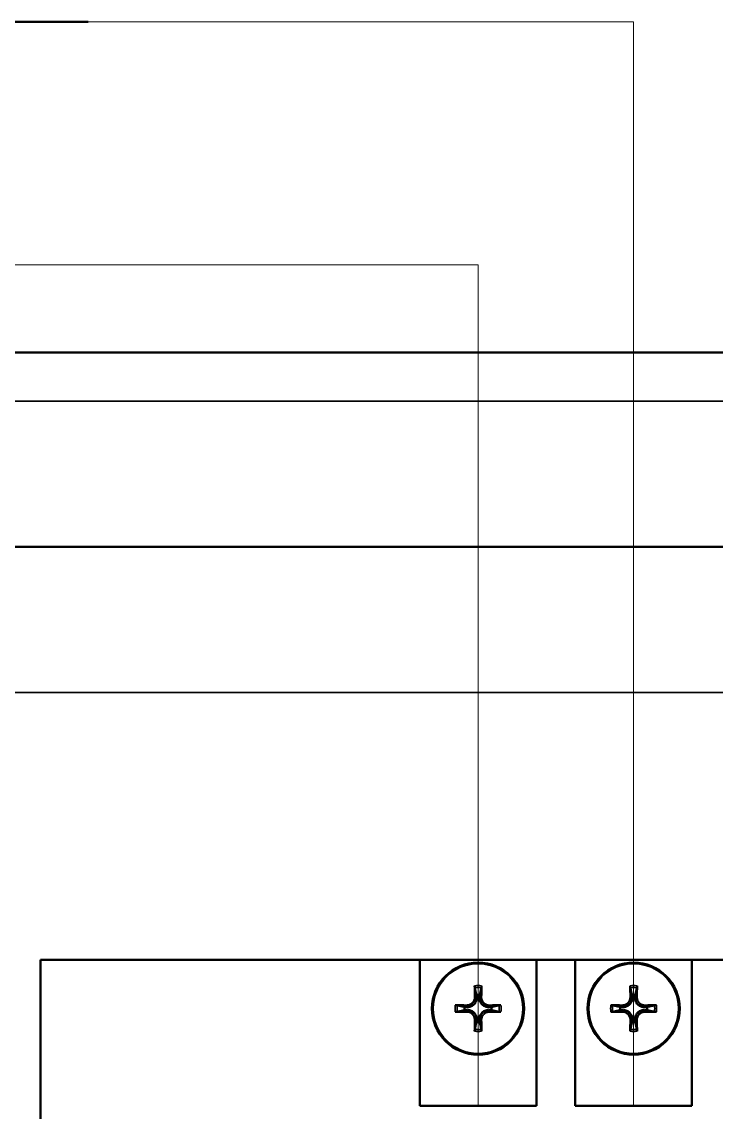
# Model space of a CAD drawing. Header units: millimetres. Extents: x 0 to 25230, y 0 to 17820.
# Drawn here: x 20986 to 21522, y 15362 to 16203 of the extents above; entities that cross this region are included whole.
import ezdxf

# ---------------------------------------------------------------- set-up
doc = ezdxf.new("R2010")
doc.units = ezdxf.units.MM
doc.header["$LTSCALE"] = 30
for name, color, linetype, lineweight in [('Видимые тонкие (ГОСТ)', 7, 'Continuous', 35), ('Видимый контур (ГОСТ)', 7, 'Continuous', 50), ('Эскизная геометрия (ГОСТ)', 7, 'Continuous', 50)]:
    doc.layers.add(name, color=color, linetype=linetype, lineweight=lineweight)

msp = doc.modelspace()

# ---------------------------------------------------------------- linework, layer by layer
at = {"layer": 'Видимые тонкие (ГОСТ)'}
for p, q in [((22710.7533, 15910.7862), (20790.7533, 15910.7862)), ((20790.7533, 15685.7862), (22710.7533, 15685.7862)), ((21335.7645, 15450.8154), (21337.136, 15450.8722)), ((21340.7421, 15450.8154), (21339.3706, 15450.8722)), ((21455.7645, 15450.8154), (21457.136, 15450.8722)), ((21460.7421, 15450.8154), (21459.3706, 15450.8722)), ((21329.4741, 15444.525), (21329.4173, 15443.1535)), ((21329.4741, 15439.5474), (21329.4173, 15440.9189)), ((21347.0325, 15444.525), (21347.0893, 15443.1535)), ((21347.0325, 15439.5474), (21347.0893, 15440.9189)), ((21449.4741, 15444.525), (21449.4173, 15443.1535)), ((21449.4741, 15439.5474), (21449.4173, 15440.9189)), ((21467.0325, 15444.525), (21467.0893, 15443.1535)), ((21467.0325, 15439.5474), (21467.0893, 15440.9189)), ((21335.7645, 15433.257), (21337.136, 15433.2002)), ((21340.7421, 15433.257), (21339.3706, 15433.2002)), ((21455.7645, 15433.257), (21457.136, 15433.2002)), ((21460.7421, 15433.257), (21459.3706, 15433.2002))]:
    msp.add_line(p, q, dxfattribs=at)
for centre in [(21338.2533, 15442.0362), (21458.2533, 15442.0362)]:
    msp.add_circle(centre, 34.57, dxfattribs=at)
for centre, radius, start, end in [((21338.2533, 15442.0362), 17.7496, 81.5059602, 98.4940398), ((21338.2533, 15442.0362), 16.2387, 81.1091, 98.8909), ((21458.2533, 15442.0362), 17.7496, 81.5059602, 98.4940398), ((21458.2533, 15442.0362), 16.2387, 81.1091, 98.8909), ((21338.2533, 15442.0362), 17.7496, 171.5059602, 188.4940398), ((21338.2533, 15442.0362), 16.2387, 171.1091, 188.8909), ((21338.2533, 15442.0362), 16.2387, 351.1091, 8.8909), ((21338.2533, 15442.0362), 17.7496, 351.5059602, 8.4940398), ((21458.2533, 15442.0362), 17.7496, 171.5059602, 188.4940398), ((21458.2533, 15442.0362), 16.2387, 171.1091, 188.8909), ((21458.2533, 15442.0362), 16.2387, 351.1091, 8.8909), ((21458.2533, 15442.0362), 17.7496, 351.5059602, 8.4940398), ((21338.2533, 15442.0362), 17.7496, 261.5059602, 278.4940398), ((21338.2533, 15442.0362), 16.2387, 261.1091, 278.8909), ((21458.2533, 15442.0362), 17.7496, 261.5059602, 278.4940398), ((21458.2533, 15442.0362), 16.2387, 261.1091, 278.8909)]:
    msp.add_arc(centre, radius, start, end, dxfattribs=at)
at = {"layer": 'Видимый контур (ГОСТ)'}
for p, q in [((22935.7533, 15948.2862), (20565.7533, 15948.2862)), ((20790.7533, 15798.2862), (22710.7533, 15798.2862)), ((21293.2533, 15479.5362), (21000.7533, 15479.5362)), ((21000.7533, 15479.5362), (21000.7533, 15104.5362)), ((21293.2533, 15367.0362), (21293.2533, 15479.5362)), ((21293.2533, 15479.5362), (21383.2533, 15479.5362)), ((21383.2533, 15479.5362), (21383.2533, 15367.0362)), ((21413.2533, 15479.5362), (21383.2533, 15479.5362)), ((21413.2533, 15367.0362), (21413.2533, 15479.5362)), ((21413.2533, 15479.5362), (21503.2533, 15479.5362)), ((21503.2533, 15479.5362), (21503.2533, 15367.0362)), ((21533.2533, 15479.5362), (21503.2533, 15479.5362)), ((21383.2533, 15367.0362), (21293.2533, 15367.0362)), ((21503.2533, 15367.0362), (21413.2533, 15367.0362))]:
    msp.add_line(p, q, dxfattribs=at)
for centre in [(21338.2533, 15442.0362), (21458.2533, 15442.0362)]:
    msp.add_circle(centre, 35.5283, dxfattribs=at)
for centre, start, end in [((21338.2533, 15442.0362), 83.1067235, 96.8932765), ((21458.2533, 15442.0362), 83.1067235, 96.8932765), ((21338.2533, 15442.0362), 173.1067235, 186.8932765), ((21338.2533, 15442.0362), 353.1067235, 6.8932765), ((21458.2533, 15442.0362), 173.1067235, 186.8932765), ((21458.2533, 15442.0362), 353.1067235, 6.8932765), ((21338.2533, 15442.0362), 263.1067235, 276.8932765), ((21458.2533, 15442.0362), 263.1067235, 276.8932765)]:
    msp.add_arc(centre, 10.4099, start, end, dxfattribs=at)
for centre, major_axis, start_param, end_param in [((21340.0759, 15442.1118), (1.9115, -46.1108), 4.31998359, 4.51888338), ((21336.4307, 15442.1118), (1.9115, 46.1108), 4.90589458, 5.10479437), ((21460.0759, 15442.1118), (1.9115, -46.1108), 4.31998359, 4.51888338), ((21456.4307, 15442.1118), (1.9115, 46.1108), 4.90589458, 5.10479437), ((21338.1778, 15440.2136), (-46.1108, 1.9115), 4.90589458, 5.10479437), ((21338.1778, 15443.8588), (46.1108, 1.9115), 4.31998359, 4.51888338), ((21338.3289, 15440.2136), (-46.1108, -1.9115), 4.31998359, 4.51888338), ((21338.3289, 15443.8588), (46.1108, -1.9115), 4.90589458, 5.10479437), ((21458.1778, 15440.2136), (-46.1108, 1.9115), 4.90589458, 5.10479437), ((21458.1778, 15443.8588), (46.1108, 1.9115), 4.31998359, 4.51888338), ((21458.3289, 15440.2136), (-46.1108, -1.9115), 4.31998359, 4.51888338), ((21458.3289, 15443.8588), (46.1108, -1.9115), 4.90589458, 5.10479437), ((21340.0759, 15441.9607), (-1.9115, -46.1108), 4.90589458, 5.10479437), ((21336.4307, 15441.9607), (-1.9115, 46.1108), 4.31998359, 4.51888338), ((21460.0759, 15441.9607), (-1.9115, -46.1108), 4.90589458, 5.10479437), ((21456.4307, 15441.9607), (-1.9115, 46.1108), 4.31998359, 4.51888338)]:
    msp.add_ellipse(centre, major_axis=major_axis, ratio=0.08715574, start_param=start_param, end_param=end_param, dxfattribs=at)
for points, knots in [([(21335.7436, 15458.0798), (21335.7315, 15458.1359), (21335.7184, 15458.215), (21335.6943, 15458.4006), (21335.6798, 15458.5453), (21335.6588, 15458.8148), (21335.6487, 15458.9872), (21335.6365, 15459.2805), (21335.6323, 15459.4533), (21335.6316, 15459.5898), (21335.6316, 15459.5905), (21335.6316, 15459.5912)], [0.0537677247, 0.0537677247, 0.0537677247, 0.0537677247, 0.0585238557, 0.0585238557, 0.0643561072, 0.0643561072, 0.0702242266, 0.0702242266, 0.0760973831, 0.0760973831, 0.0761265406, 0.0761265406, 0.0761265406, 0.0761265406]), ([(21340.875, 15459.5912), (21340.875, 15459.5905), (21340.875, 15459.5898), (21340.8743, 15459.4533), (21340.8701, 15459.2805), (21340.8579, 15458.9872), (21340.8478, 15458.8148), (21340.8268, 15458.5453), (21340.8123, 15458.4006), (21340.7882, 15458.215), (21340.7751, 15458.1359), (21340.7631, 15458.0798)], [0.0175968524, 0.0175968524, 0.0175968524, 0.0175968524, 0.0176260099, 0.0176260099, 0.0234991663, 0.0234991663, 0.0293672857, 0.0293672857, 0.0351995373, 0.0351995373, 0.0399556683, 0.0399556683, 0.0399556683, 0.0399556683]), ([(21455.7436, 15458.0798), (21455.7315, 15458.1359), (21455.7184, 15458.215), (21455.6943, 15458.4006), (21455.6798, 15458.5453), (21455.6588, 15458.8148), (21455.6487, 15458.9872), (21455.6365, 15459.2805), (21455.6323, 15459.4533), (21455.6316, 15459.5898), (21455.6316, 15459.5905), (21455.6316, 15459.5912)], [0.0537677247, 0.0537677247, 0.0537677247, 0.0537677247, 0.0585238557, 0.0585238557, 0.0643561072, 0.0643561072, 0.0702242266, 0.0702242266, 0.0760973831, 0.0760973831, 0.0761265406, 0.0761265406, 0.0761265406, 0.0761265406]), ([(21460.875, 15459.5912), (21460.875, 15459.5905), (21460.875, 15459.5898), (21460.8743, 15459.4533), (21460.8701, 15459.2805), (21460.8579, 15458.9872), (21460.8478, 15458.8148), (21460.8268, 15458.5453), (21460.8123, 15458.4006), (21460.7882, 15458.215), (21460.7751, 15458.1359), (21460.7631, 15458.0798)], [0.0175968524, 0.0175968524, 0.0175968524, 0.0175968524, 0.0176260099, 0.0176260099, 0.0234991663, 0.0234991663, 0.0293672857, 0.0293672857, 0.0351995373, 0.0351995373, 0.0399556683, 0.0399556683, 0.0399556683, 0.0399556683]), ([(21337.136, 15450.8722), (21337.2188, 15449.9338), (21337.1193, 15448.9338), (21336.6552, 15447.4753), (21336.4326, 15446.9754), (21335.8685, 15446.0294), (21335.5266, 15445.5825), (21334.707, 15444.7629), (21334.2601, 15444.421), (21333.3141, 15443.8569), (21332.8143, 15443.6343), (21331.3557, 15443.1703), (21330.3557, 15443.0708), (21329.4173, 15443.1535)], [0.446186946, 0.446186946, 0.446186946, 0.446186946, 0.488401417, 0.488401417, 0.511582882, 0.511582882, 0.534764347, 0.534764347, 0.557945812, 0.557945812, 0.581127277, 0.581127277, 0.623341748, 0.623341748, 0.623341748, 0.623341748]), ([(21335.7645, 15450.8154), (21335.7827, 15450.0683), (21335.6574, 15449.2609), (21335.0931, 15447.7559), (21334.6539, 15447.0583), (21333.623, 15445.9416), (21332.9649, 15445.4489), (21331.5134, 15444.7661), (21330.7199, 15444.5758), (21329.8099, 15444.5238), (21329.6427, 15444.5209), (21329.4741, 15444.525)], [0, 0, 0, 0, 0.030457985, 0.030457985, 0.06091597, 0.06091597, 0.091255302, 0.091255302, 0.121594635, 0.121594635, 0.12829742, 0.12829742, 0.12829742, 0.12829742]), ([(21347.0893, 15443.1535), (21346.1509, 15443.0708), (21345.1509, 15443.1703), (21343.6924, 15443.6343), (21343.1925, 15443.8569), (21342.2465, 15444.421), (21341.7996, 15444.7629), (21340.98, 15445.5825), (21340.6381, 15446.0294), (21340.074, 15446.9754), (21339.8514, 15447.4753), (21339.3874, 15448.9338), (21339.2879, 15449.9338), (21339.3706, 15450.8722)], [0.446186946, 0.446186946, 0.446186946, 0.446186946, 0.488401417, 0.488401417, 0.511582882, 0.511582882, 0.534764347, 0.534764347, 0.557945812, 0.557945812, 0.581127277, 0.581127277, 0.623341748, 0.623341748, 0.623341748, 0.623341748]), ([(21347.0325, 15444.525), (21346.2854, 15444.5068), (21345.478, 15444.6321), (21343.973, 15445.1965), (21343.2754, 15445.6356), (21342.1587, 15446.6666), (21341.666, 15447.3246), (21340.9832, 15448.7761), (21340.7929, 15449.5696), (21340.7409, 15450.4796), (21340.738, 15450.6468), (21340.7421, 15450.8154)], [0, 0, 0, 0, 0.030457985, 0.030457985, 0.06091597, 0.06091597, 0.091255302, 0.091255302, 0.121594635, 0.121594635, 0.12829742, 0.12829742, 0.12829742, 0.12829742]), ([(21457.136, 15450.8722), (21457.2188, 15449.9338), (21457.1193, 15448.9338), (21456.6552, 15447.4753), (21456.4326, 15446.9754), (21455.8685, 15446.0294), (21455.5266, 15445.5825), (21454.707, 15444.7629), (21454.2601, 15444.421), (21453.3141, 15443.8569), (21452.8143, 15443.6343), (21451.3557, 15443.1703), (21450.3557, 15443.0708), (21449.4173, 15443.1535)], [0.446186946, 0.446186946, 0.446186946, 0.446186946, 0.488401417, 0.488401417, 0.511582882, 0.511582882, 0.534764347, 0.534764347, 0.557945812, 0.557945812, 0.581127277, 0.581127277, 0.623341748, 0.623341748, 0.623341748, 0.623341748]), ([(21455.7645, 15450.8154), (21455.7827, 15450.0683), (21455.6574, 15449.2609), (21455.0931, 15447.7559), (21454.6539, 15447.0583), (21453.623, 15445.9416), (21452.9649, 15445.4489), (21451.5134, 15444.7661), (21450.7199, 15444.5758), (21449.8099, 15444.5238), (21449.6427, 15444.5209), (21449.4741, 15444.525)], [0, 0, 0, 0, 0.030457985, 0.030457985, 0.06091597, 0.06091597, 0.091255302, 0.091255302, 0.121594635, 0.121594635, 0.12829742, 0.12829742, 0.12829742, 0.12829742]), ([(21467.0893, 15443.1535), (21466.1509, 15443.0708), (21465.1509, 15443.1703), (21463.6924, 15443.6343), (21463.1925, 15443.8569), (21462.2465, 15444.421), (21461.7996, 15444.7629), (21460.98, 15445.5825), (21460.6381, 15446.0294), (21460.074, 15446.9754), (21459.8514, 15447.4753), (21459.3874, 15448.9338), (21459.2879, 15449.9338), (21459.3706, 15450.8722)], [0.446186946, 0.446186946, 0.446186946, 0.446186946, 0.488401417, 0.488401417, 0.511582882, 0.511582882, 0.534764347, 0.534764347, 0.557945812, 0.557945812, 0.581127277, 0.581127277, 0.623341748, 0.623341748, 0.623341748, 0.623341748]), ([(21467.0325, 15444.525), (21466.2854, 15444.5068), (21465.478, 15444.6321), (21463.973, 15445.1965), (21463.2754, 15445.6356), (21462.1587, 15446.6666), (21461.666, 15447.3246), (21460.9832, 15448.7761), (21460.7929, 15449.5696), (21460.7409, 15450.4796), (21460.738, 15450.6468), (21460.7421, 15450.8154)], [0, 0, 0, 0, 0.030457985, 0.030457985, 0.06091597, 0.06091597, 0.091255302, 0.091255302, 0.121594635, 0.121594635, 0.12829742, 0.12829742, 0.12829742, 0.12829742]), ([(21320.6984, 15444.6579), (21320.699, 15444.6579), (21320.6997, 15444.6579), (21320.8362, 15444.6572), (21321.009, 15444.653), (21321.3023, 15444.6408), (21321.4747, 15444.6307), (21321.7442, 15444.6097), (21321.889, 15444.5952), (21322.0745, 15444.5711), (21322.1536, 15444.558), (21322.2097, 15444.546)], [0.0175968524, 0.0175968524, 0.0175968524, 0.0175968524, 0.0176260099, 0.0176260099, 0.0234991663, 0.0234991663, 0.0293672857, 0.0293672857, 0.0351995373, 0.0351995373, 0.0399556683, 0.0399556683, 0.0399556683, 0.0399556683]), ([(21322.2097, 15439.5265), (21322.1536, 15439.5144), (21322.0745, 15439.5013), (21321.889, 15439.4772), (21321.7442, 15439.4627), (21321.4747, 15439.4417), (21321.3023, 15439.4316), (21321.009, 15439.4194), (21320.8362, 15439.4152), (21320.6997, 15439.4145), (21320.699, 15439.4145), (21320.6984, 15439.4145)], [0.0537677247, 0.0537677247, 0.0537677247, 0.0537677247, 0.0585238557, 0.0585238557, 0.0643561072, 0.0643561072, 0.0702242266, 0.0702242266, 0.0760973831, 0.0760973831, 0.0761265406, 0.0761265406, 0.0761265406, 0.0761265406]), ([(21329.4173, 15440.9189), (21330.3557, 15441.0017), (21331.3557, 15440.9022), (21332.8143, 15440.4381), (21333.3141, 15440.2155), (21334.2601, 15439.6514), (21334.707, 15439.3095), (21335.5266, 15438.4899), (21335.8685, 15438.043), (21336.4326, 15437.097), (21336.6552, 15436.5972), (21337.1193, 15435.1386), (21337.2188, 15434.1386), (21337.136, 15433.2002)], [0.446186946, 0.446186946, 0.446186946, 0.446186946, 0.488401417, 0.488401417, 0.511582882, 0.511582882, 0.534764347, 0.534764347, 0.557945812, 0.557945812, 0.581127277, 0.581127277, 0.623341748, 0.623341748, 0.623341748, 0.623341748]), ([(21329.4741, 15439.5474), (21330.2212, 15439.5656), (21331.0287, 15439.4403), (21332.5337, 15438.876), (21333.2312, 15438.4368), (21334.3479, 15437.4059), (21334.8406, 15436.7478), (21335.5234, 15435.2963), (21335.7137, 15434.5029), (21335.7657, 15433.5928), (21335.7686, 15433.4256), (21335.7645, 15433.257)], [0, 0, 0, 0, 0.030457985, 0.030457985, 0.06091597, 0.06091597, 0.091255302, 0.091255302, 0.121594635, 0.121594635, 0.12829742, 0.12829742, 0.12829742, 0.12829742]), ([(21339.3706, 15433.2002), (21339.2879, 15434.1386), (21339.3874, 15435.1386), (21339.8514, 15436.5972), (21340.074, 15437.097), (21340.6381, 15438.043), (21340.98, 15438.4899), (21341.7996, 15439.3095), (21342.2465, 15439.6514), (21343.1925, 15440.2155), (21343.6924, 15440.4381), (21345.1509, 15440.9022), (21346.1509, 15441.0017), (21347.0893, 15440.9189)], [0.446186946, 0.446186946, 0.446186946, 0.446186946, 0.488401417, 0.488401417, 0.511582882, 0.511582882, 0.534764347, 0.534764347, 0.557945812, 0.557945812, 0.581127277, 0.581127277, 0.623341748, 0.623341748, 0.623341748, 0.623341748]), ([(21340.7421, 15433.257), (21340.7239, 15434.0041), (21340.8492, 15434.8116), (21341.4136, 15436.3166), (21341.8527, 15437.0141), (21342.8837, 15438.1308), (21343.5417, 15438.6235), (21344.9932, 15439.3063), (21345.7867, 15439.4966), (21346.6967, 15439.5486), (21346.8639, 15439.5515), (21347.0325, 15439.5474)], [0, 0, 0, 0, 0.030457985, 0.030457985, 0.06091597, 0.06091597, 0.091255302, 0.091255302, 0.121594635, 0.121594635, 0.12829742, 0.12829742, 0.12829742, 0.12829742]), ([(21354.2969, 15444.546), (21354.353, 15444.558), (21354.4321, 15444.5711), (21354.6176, 15444.5952), (21354.7624, 15444.6097), (21355.0319, 15444.6307), (21355.2043, 15444.6408), (21355.4976, 15444.653), (21355.6704, 15444.6572), (21355.8069, 15444.6579), (21355.8076, 15444.6579), (21355.8083, 15444.6579)], [0.0537677247, 0.0537677247, 0.0537677247, 0.0537677247, 0.0585238557, 0.0585238557, 0.0643561072, 0.0643561072, 0.0702242266, 0.0702242266, 0.0760973831, 0.0760973831, 0.0761265406, 0.0761265406, 0.0761265406, 0.0761265406]), ([(21355.8083, 15439.4145), (21355.8076, 15439.4145), (21355.8069, 15439.4145), (21355.6704, 15439.4152), (21355.4976, 15439.4194), (21355.2043, 15439.4316), (21355.0319, 15439.4417), (21354.7624, 15439.4627), (21354.6176, 15439.4772), (21354.4321, 15439.5013), (21354.353, 15439.5144), (21354.2969, 15439.5265)], [0.0175968524, 0.0175968524, 0.0175968524, 0.0175968524, 0.0176260099, 0.0176260099, 0.0234991663, 0.0234991663, 0.0293672857, 0.0293672857, 0.0351995373, 0.0351995373, 0.0399556683, 0.0399556683, 0.0399556683, 0.0399556683]), ([(21440.6984, 15444.6579), (21440.699, 15444.6579), (21440.6997, 15444.6579), (21440.8362, 15444.6572), (21441.009, 15444.653), (21441.3023, 15444.6408), (21441.4747, 15444.6307), (21441.7442, 15444.6097), (21441.889, 15444.5952), (21442.0745, 15444.5711), (21442.1536, 15444.558), (21442.2097, 15444.546)], [0.0175968524, 0.0175968524, 0.0175968524, 0.0175968524, 0.0176260099, 0.0176260099, 0.0234991663, 0.0234991663, 0.0293672857, 0.0293672857, 0.0351995373, 0.0351995373, 0.0399556683, 0.0399556683, 0.0399556683, 0.0399556683]), ([(21442.2097, 15439.5265), (21442.1536, 15439.5144), (21442.0745, 15439.5013), (21441.889, 15439.4772), (21441.7442, 15439.4627), (21441.4747, 15439.4417), (21441.3023, 15439.4316), (21441.009, 15439.4194), (21440.8362, 15439.4152), (21440.6997, 15439.4145), (21440.699, 15439.4145), (21440.6984, 15439.4145)], [0.0537677247, 0.0537677247, 0.0537677247, 0.0537677247, 0.0585238557, 0.0585238557, 0.0643561072, 0.0643561072, 0.0702242266, 0.0702242266, 0.0760973831, 0.0760973831, 0.0761265406, 0.0761265406, 0.0761265406, 0.0761265406]), ([(21449.4173, 15440.9189), (21450.3557, 15441.0017), (21451.3557, 15440.9022), (21452.8143, 15440.4381), (21453.3141, 15440.2155), (21454.2601, 15439.6514), (21454.707, 15439.3095), (21455.5266, 15438.4899), (21455.8685, 15438.043), (21456.4326, 15437.097), (21456.6552, 15436.5972), (21457.1193, 15435.1386), (21457.2188, 15434.1386), (21457.136, 15433.2002)], [0.446186946, 0.446186946, 0.446186946, 0.446186946, 0.488401417, 0.488401417, 0.511582882, 0.511582882, 0.534764347, 0.534764347, 0.557945812, 0.557945812, 0.581127277, 0.581127277, 0.623341748, 0.623341748, 0.623341748, 0.623341748]), ([(21449.4741, 15439.5474), (21450.2212, 15439.5656), (21451.0287, 15439.4403), (21452.5337, 15438.876), (21453.2312, 15438.4368), (21454.3479, 15437.4059), (21454.8406, 15436.7478), (21455.5234, 15435.2963), (21455.7137, 15434.5029), (21455.7657, 15433.5928), (21455.7686, 15433.4256), (21455.7645, 15433.257)], [0, 0, 0, 0, 0.030457985, 0.030457985, 0.06091597, 0.06091597, 0.091255302, 0.091255302, 0.121594635, 0.121594635, 0.12829742, 0.12829742, 0.12829742, 0.12829742]), ([(21459.3706, 15433.2002), (21459.2879, 15434.1386), (21459.3874, 15435.1386), (21459.8514, 15436.5972), (21460.074, 15437.097), (21460.6381, 15438.043), (21460.98, 15438.4899), (21461.7996, 15439.3095), (21462.2465, 15439.6514), (21463.1925, 15440.2155), (21463.6924, 15440.4381), (21465.1509, 15440.9022), (21466.1509, 15441.0017), (21467.0893, 15440.9189)], [0.446186946, 0.446186946, 0.446186946, 0.446186946, 0.488401417, 0.488401417, 0.511582882, 0.511582882, 0.534764347, 0.534764347, 0.557945812, 0.557945812, 0.581127277, 0.581127277, 0.623341748, 0.623341748, 0.623341748, 0.623341748]), ([(21460.7421, 15433.257), (21460.7239, 15434.0041), (21460.8492, 15434.8116), (21461.4136, 15436.3166), (21461.8527, 15437.0141), (21462.8837, 15438.1308), (21463.5417, 15438.6235), (21464.9932, 15439.3063), (21465.7867, 15439.4966), (21466.6967, 15439.5486), (21466.8639, 15439.5515), (21467.0325, 15439.5474)], [0, 0, 0, 0, 0.030457985, 0.030457985, 0.06091597, 0.06091597, 0.091255302, 0.091255302, 0.121594635, 0.121594635, 0.12829742, 0.12829742, 0.12829742, 0.12829742]), ([(21474.2969, 15444.546), (21474.353, 15444.558), (21474.4321, 15444.5711), (21474.6176, 15444.5952), (21474.7624, 15444.6097), (21475.0319, 15444.6307), (21475.2043, 15444.6408), (21475.4976, 15444.653), (21475.6704, 15444.6572), (21475.8069, 15444.6579), (21475.8076, 15444.6579), (21475.8083, 15444.6579)], [0.0537677247, 0.0537677247, 0.0537677247, 0.0537677247, 0.0585238557, 0.0585238557, 0.0643561072, 0.0643561072, 0.0702242266, 0.0702242266, 0.0760973831, 0.0760973831, 0.0761265406, 0.0761265406, 0.0761265406, 0.0761265406]), ([(21475.8083, 15439.4145), (21475.8076, 15439.4145), (21475.8069, 15439.4145), (21475.6704, 15439.4152), (21475.4976, 15439.4194), (21475.2043, 15439.4316), (21475.0319, 15439.4417), (21474.7624, 15439.4627), (21474.6176, 15439.4772), (21474.4321, 15439.5013), (21474.353, 15439.5144), (21474.2969, 15439.5265)], [0.0175968524, 0.0175968524, 0.0175968524, 0.0175968524, 0.0176260099, 0.0176260099, 0.0234991663, 0.0234991663, 0.0293672857, 0.0293672857, 0.0351995373, 0.0351995373, 0.0399556683, 0.0399556683, 0.0399556683, 0.0399556683]), ([(21335.6316, 15424.4813), (21335.6316, 15424.4819), (21335.6316, 15424.4826), (21335.6323, 15424.6191), (21335.6365, 15424.7919), (21335.6487, 15425.0852), (21335.6588, 15425.2576), (21335.6798, 15425.5271), (21335.6943, 15425.6719), (21335.7184, 15425.8574), (21335.7315, 15425.9365), (21335.7436, 15425.9926)], [0.0175968524, 0.0175968524, 0.0175968524, 0.0175968524, 0.0176260099, 0.0176260099, 0.0234991663, 0.0234991663, 0.0293672857, 0.0293672857, 0.0351995373, 0.0351995373, 0.0399556683, 0.0399556683, 0.0399556683, 0.0399556683]), ([(21340.7631, 15425.9926), (21340.7751, 15425.9365), (21340.7882, 15425.8574), (21340.8123, 15425.6719), (21340.8268, 15425.5271), (21340.8478, 15425.2576), (21340.8579, 15425.0852), (21340.8701, 15424.7919), (21340.8743, 15424.6191), (21340.875, 15424.4826), (21340.875, 15424.4819), (21340.875, 15424.4813)], [0.0537677247, 0.0537677247, 0.0537677247, 0.0537677247, 0.0585238557, 0.0585238557, 0.0643561072, 0.0643561072, 0.0702242266, 0.0702242266, 0.0760973831, 0.0760973831, 0.0761265406, 0.0761265406, 0.0761265406, 0.0761265406]), ([(21455.6316, 15424.4813), (21455.6316, 15424.4819), (21455.6316, 15424.4826), (21455.6323, 15424.6191), (21455.6365, 15424.7919), (21455.6487, 15425.0852), (21455.6588, 15425.2576), (21455.6798, 15425.5271), (21455.6943, 15425.6719), (21455.7184, 15425.8574), (21455.7315, 15425.9365), (21455.7436, 15425.9926)], [0.0175968524, 0.0175968524, 0.0175968524, 0.0175968524, 0.0176260099, 0.0176260099, 0.0234991663, 0.0234991663, 0.0293672857, 0.0293672857, 0.0351995373, 0.0351995373, 0.0399556683, 0.0399556683, 0.0399556683, 0.0399556683]), ([(21460.7631, 15425.9926), (21460.7751, 15425.9365), (21460.7882, 15425.8574), (21460.8123, 15425.6719), (21460.8268, 15425.5271), (21460.8478, 15425.2576), (21460.8579, 15425.0852), (21460.8701, 15424.7919), (21460.8743, 15424.6191), (21460.875, 15424.4826), (21460.875, 15424.4819), (21460.875, 15424.4813)], [0.0537677247, 0.0537677247, 0.0537677247, 0.0537677247, 0.0585238557, 0.0585238557, 0.0643561072, 0.0643561072, 0.0702242266, 0.0702242266, 0.0760973831, 0.0760973831, 0.0761265406, 0.0761265406, 0.0761265406, 0.0761265406])]:
    msp.add_open_spline(points, degree=3, knots=knots, dxfattribs=at)
for points, weights in [([(21335.7436, 15458.0798), (21336.5104, 15454.6095), (21337.0039, 15452.3709)], [1.00320831443, 1.02592339275, 1]), ([(21339.5027, 15452.3709), (21339.9962, 15454.6095), (21340.7631, 15458.0798)], [1, 1.02592339271, 1.00320831442]), ([(21455.7436, 15458.0798), (21456.5104, 15454.6095), (21457.0039, 15452.3709)], [1.00320831443, 1.02592339275, 1]), ([(21459.5027, 15452.3709), (21459.9962, 15454.6095), (21460.7631, 15458.0798)], [1, 1.02592339271, 1.00320831442]), ([(21337.0039, 15452.3709), (21337.0751, 15451.5632), (21337.136, 15450.8722)], [1, 1.08169453893, 1.16294215246]), ([(21339.3706, 15450.8722), (21339.4315, 15451.5632), (21339.5027, 15452.3709)], [1.16294215246, 1.08169453893, 1]), ([(21457.0039, 15452.3709), (21457.0751, 15451.5632), (21457.136, 15450.8722)], [1, 1.08169453893, 1.16294215246]), ([(21459.3706, 15450.8722), (21459.4315, 15451.5632), (21459.5027, 15452.3709)], [1.16294215246, 1.08169453893, 1]), ([(21327.9186, 15443.2856), (21325.68, 15443.7791), (21322.2097, 15444.546)], [1, 1.02592339268, 1.00320831442]), ([(21322.2097, 15439.5265), (21325.68, 15440.2933), (21327.9186, 15440.7868)], [1.00320831443, 1.02592339275, 1]), ([(21329.4173, 15443.1535), (21328.7264, 15443.2144), (21327.9186, 15443.2856)], [1.16294215246, 1.08169453893, 1]), ([(21327.9186, 15440.7868), (21328.7264, 15440.858), (21329.4173, 15440.9189)], [1, 1.08169453893, 1.16294215246]), ([(21348.588, 15443.2856), (21347.7803, 15443.2144), (21347.0893, 15443.1535)], [1, 1.08169453893, 1.16294215246]), ([(21347.0893, 15440.9189), (21347.7803, 15440.858), (21348.588, 15440.7868)], [1.16294215246, 1.08169453893, 1]), ([(21354.2969, 15444.546), (21350.8266, 15443.7791), (21348.588, 15443.2856)], [1.00320831443, 1.02592339275, 1]), ([(21348.588, 15440.7868), (21350.8266, 15440.2933), (21354.2969, 15439.5265)], [1, 1.02592339268, 1.00320831442]), ([(21447.9186, 15443.2856), (21445.68, 15443.7791), (21442.2097, 15444.546)], [1, 1.02592339268, 1.00320831442]), ([(21442.2097, 15439.5265), (21445.68, 15440.2933), (21447.9186, 15440.7868)], [1.00320831443, 1.02592339275, 1]), ([(21449.4173, 15443.1535), (21448.7264, 15443.2144), (21447.9186, 15443.2856)], [1.16294215246, 1.08169453893, 1]), ([(21447.9186, 15440.7868), (21448.7264, 15440.858), (21449.4173, 15440.9189)], [1, 1.08169453893, 1.16294215246]), ([(21468.588, 15443.2856), (21467.7803, 15443.2144), (21467.0893, 15443.1535)], [1, 1.08169453893, 1.16294215246]), ([(21467.0893, 15440.9189), (21467.7803, 15440.858), (21468.588, 15440.7868)], [1.16294215246, 1.08169453893, 1]), ([(21474.2969, 15444.546), (21470.8266, 15443.7791), (21468.588, 15443.2856)], [1.00320831443, 1.02592339275, 1]), ([(21468.588, 15440.7868), (21470.8266, 15440.2933), (21474.2969, 15439.5265)], [1, 1.02592339268, 1.00320831442]), ([(21337.0039, 15431.7015), (21336.5104, 15429.4629), (21335.7436, 15425.9926)], [1, 1.02592339275, 1.00320831443]), ([(21337.136, 15433.2002), (21337.0751, 15432.5093), (21337.0039, 15431.7015)], [1.16294215246, 1.08169453893, 1]), ([(21339.5027, 15431.7015), (21339.4315, 15432.5093), (21339.3706, 15433.2002)], [1, 1.08169453893, 1.16294215246]), ([(21340.7631, 15425.9926), (21339.9962, 15429.4629), (21339.5027, 15431.7015)], [1.00320831444, 1.02592339282, 1]), ([(21457.0039, 15431.7015), (21456.5104, 15429.4629), (21455.7436, 15425.9926)], [1, 1.02592339275, 1.00320831443]), ([(21457.136, 15433.2002), (21457.0751, 15432.5093), (21457.0039, 15431.7015)], [1.16294215246, 1.08169453893, 1]), ([(21459.5027, 15431.7015), (21459.4315, 15432.5093), (21459.3706, 15433.2002)], [1, 1.08169453893, 1.16294215246]), ([(21460.7631, 15425.9926), (21459.9962, 15429.4629), (21459.5027, 15431.7015)], [1.00320831444, 1.02592339282, 1])]:
    msp.add_rational_spline(points, weights, degree=2, dxfattribs=at)
at = {"layer": 'Эскизная геометрия (ГОСТ)'}
msp.add_line((21037.4265, 16203.3464), (20924.9265, 16203.3464), dxfattribs=at)
at = {"layer": 'Эскизная геометрия (ГОСТ)', "lineweight": 18}
for p, q in [((21037.4265, 16203.3464), (21458.2533, 16203.3464)), ((21458.2533, 16203.3464), (21458.2533, 15366.5122)), ((20549.9265, 16015.8464), (21338.2533, 16015.8464)), ((21338.2533, 16015.8464), (21338.2533, 15366.5122))]:
    msp.add_line(p, q, dxfattribs=at)

doc.saveas('drawing.dxf')
